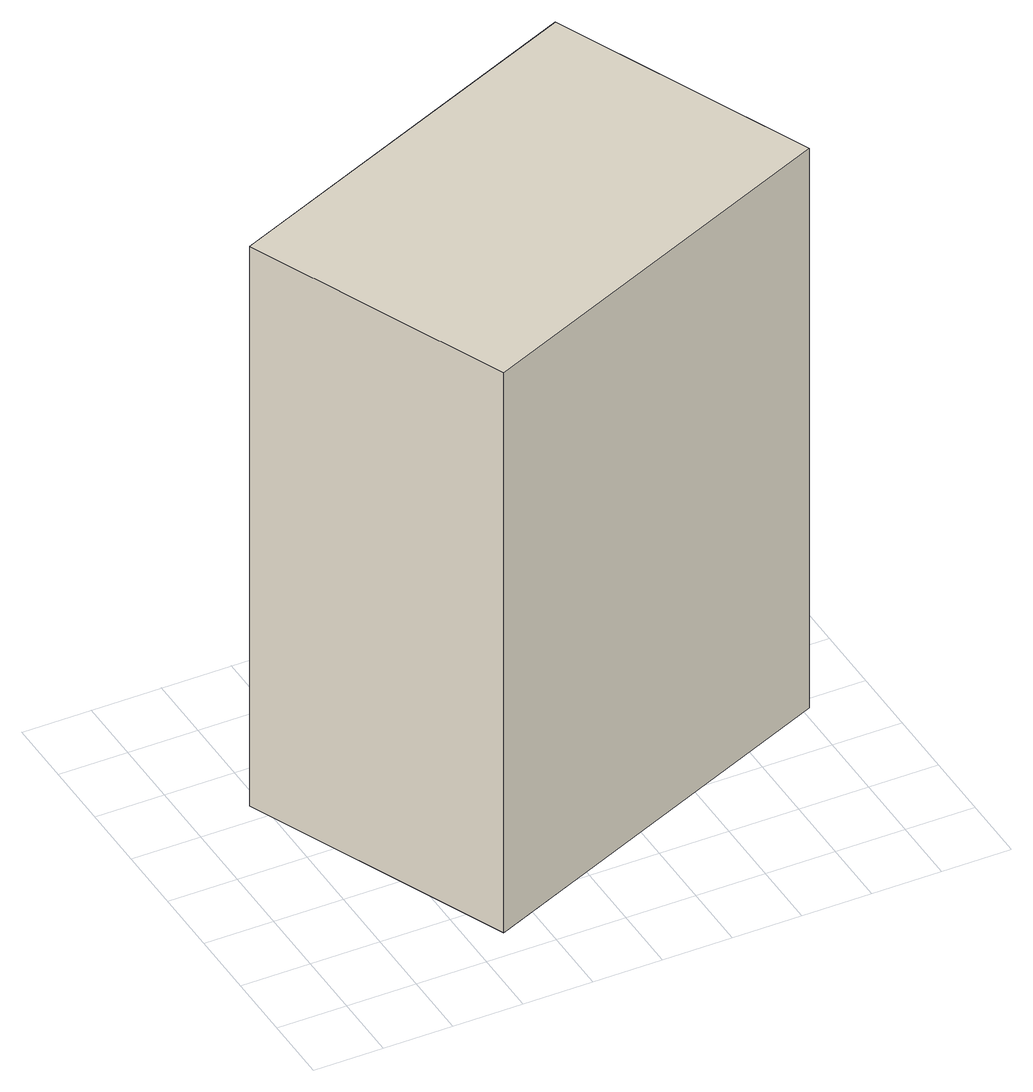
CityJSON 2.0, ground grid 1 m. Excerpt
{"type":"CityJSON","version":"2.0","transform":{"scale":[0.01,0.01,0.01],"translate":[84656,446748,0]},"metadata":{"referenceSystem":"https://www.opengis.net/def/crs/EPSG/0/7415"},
"CityObjects":{
"building1":{"type":"Building","attributes":{"measuredHeight":9.19},"geometry":[{"type":"Solid","lod":"1","boundaries":[[[[0,1,2,3]],[[4,5,6,7]],[[3,6,5,0]],[[0,5,4,1]],[[1,4,7,2]],[[2,7,6,3]]]]}]}
},
"vertices":[
[810,282,26],[248,44,26],[85,429,26],[647,666,26],[248,44,919],[810,282,919],[647,666,919],[85,429,919]
]}
